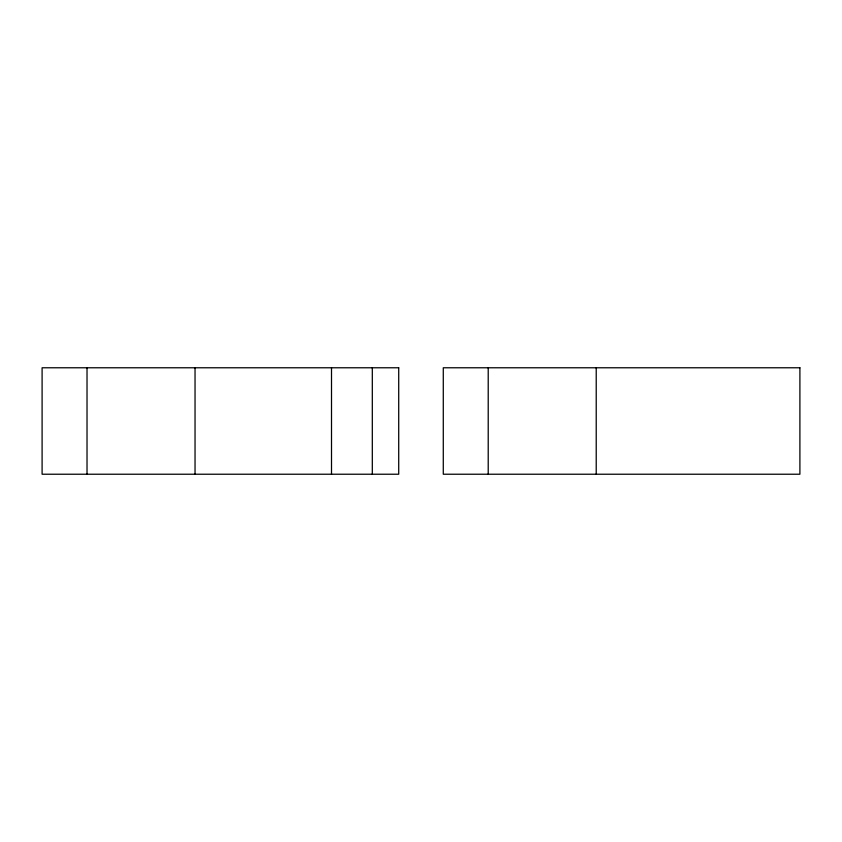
<?xml version="1.0" encoding="UTF-8"?>
<svg xmlns="http://www.w3.org/2000/svg" width="842" height="842" viewBox="0 0 842 842"><rect width="100%" height="100%" fill="white"/><g stroke="black" fill="none" stroke-linecap="round" stroke-linejoin="round"><path stroke-width="1.26" d="M596.22 367.775L596.22 474.225M488.213 367.775L488.213 474.225M372.311 367.775L372.311 474.225M331.506 367.775L331.506 474.225M195.039 367.775L195.039 474.225M87.021 367.775L87.021 474.225M398.719 367.775L42.1 367.775L42.1 474.225L398.719 474.225L398.719 367.775M799.9 367.775L443.281 367.775L443.281 474.225L799.9 474.225L799.9 367.775"/></g></svg>
